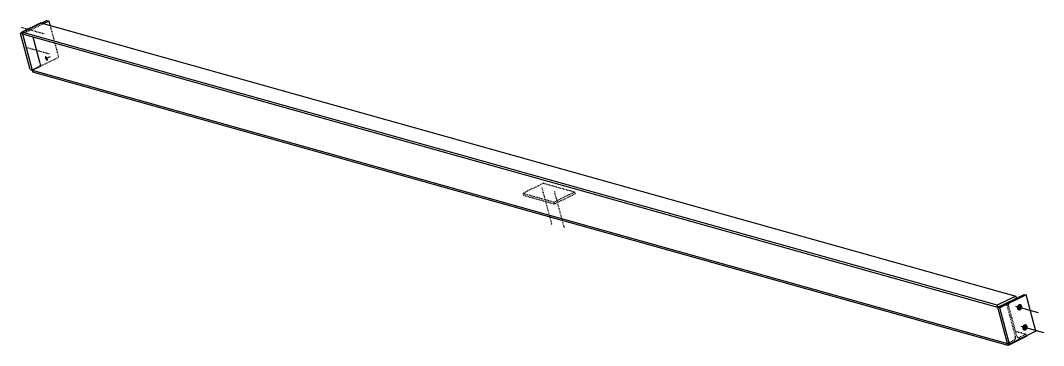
# Model space of a CAD drawing. Header units: millimetres. Extents: x -33 to 36484, y -31 to 896.
# Drawn here: x 33713 to 36484, y 17 to 896 of the extents above; entities that cross this region are included whole.
import ezdxf

# ---------------------------------------------------------------- set-up
doc = ezdxf.new("R2010")
doc.units = ezdxf.units.MM
doc.linetypes.add('DXK_LINE_DOT2', pattern=[3.9198, 1.9599, -1.9599])
doc.layers.add('STÅL', color=7, linetype='Continuous')

msp = doc.modelspace()

# ---------------------------------------------------------------- hatches: boundary and pattern name
at = {"layer": 'STÅL', "linetype": 'Continuous'}
for points in [[(33786.6, 795.1), (33787.2, 793.8), (33787.6, 792.4), (33787.9, 791.1), (33788, 790), (33787.8, 788.9), (33787.5, 788.1), (33787.1, 787.6), (33786.4, 787.3), (33785.7, 787.2), (33784.9, 787.5), (33784, 788), (33783.1, 788.8), (33782.2, 789.8), (33781.4, 790.9), (33780.7, 792.2), (33780.2, 793.6), (33779.7, 794.9), (33779.5, 796.2), (33779.4, 797.4), (33779.5, 798.4), (33779.8, 799.2), (33780.3, 799.8), (33780.9, 800.1), (33781.7, 800.1), (33782.5, 799.8), (33783.4, 799.3), (33784.3, 798.5), (33785.1, 797.5), (33785.9, 796.4)], [(36412.4, 122.3), (36413, 124), (36414, 125.6), (36415.2, 127), (36416.5, 128), (36418, 128.8), (36419.6, 129.1), (36421.1, 129.1), (36422.6, 128.7), (36423.9, 127.9), (36425.1, 126.8), (36426, 125.4), (36426.6, 123.8), (36426.9, 122), (36426.8, 120.2), (36426.5, 118.3), (36425.8, 116.5), (36424.9, 115), (36423.7, 113.6), (36422.3, 112.5), (36420.9, 111.8), (36419.3, 111.4), (36417.8, 111.5), (36416.3, 111.9), (36414.9, 112.7), (36413.8, 113.8), (36412.9, 115.2), (36412.3, 116.8), (36412, 118.6), (36412, 120.4)], [(36427, 67.8), (36427.6, 69.6), (36428.6, 71.2), (36429.7, 72.5), (36431.1, 73.6), (36432.6, 74.3), (36434.2, 74.7), (36435.7, 74.6), (36437.2, 74.2), (36438.5, 73.5), (36439.7, 72.3), (36440.5, 70.9), (36441.2, 69.3), (36441.5, 67.5), (36441.4, 65.7), (36441.1, 63.8), (36440.4, 62.1), (36439.5, 60.5), (36438.3, 59.1), (36436.9, 58.1), (36435.5, 57.3), (36433.9, 57), (36432.3, 57), (36430.9, 57.4), (36429.5, 58.2), (36428.4, 59.3), (36427.5, 60.7), (36426.9, 62.3), (36426.6, 64.1), (36426.6, 66)]]:
    msp.add_hatch(color=96, dxfattribs=at).paths.add_polyline_path(points)

# ---------------------------------------------------------------- linework, layer by layer
at = {"layer": 'STÅL', "color": 2, "linetype": 'Continuous'}
for p, q in [((33768.3, 890.2), (33717.6, 865.3)), ((33768.3, 890.2), (36409.7, 150.6)), ((33784.7, 896.5), (33770.7, 889.6)), ((33790.3, 894.9), (33776.3, 888)), ((33784.7, 896.5), (33790.3, 894.9)), ((33790.3, 894.9), (33793.5, 883.2)), ((33718, 863.7), (33713.4, 861.4)), ((33713.4, 861.4), (33719, 859.9)), ((33739.7, 763.4), (33713.4, 861.4)), ((36359, 125.7), (33717.6, 865.3)), ((33717.6, 865.3), (33719.1, 859.6)), ((33719, 859.9), (33745.3, 761.9)), ((36360.5, 120), (33719.1, 859.6)), ((33767.1, 780.1), (33748, 851.5)), ((33767.4, 777.4), (33766.7, 774.8)), ((33767.1, 780.1), (33767.4, 777.4)), ((33739.7, 763.4), (33745.3, 761.9)), ((33763.3, 771), (33745.2, 762.1)), ((33745.2, 762.1), (36386.7, 22.5)), ((33745.2, 762.1), (33746.8, 756.4)), ((36388.2, 16.8), (33746.8, 756.4)), ((33765.3, 772.5), (33763.3, 771)), ((33766.7, 774.8), (33765.3, 772.5)), ((36409.7, 150.6), (36359, 125.7)), ((36360.5, 120.3), (36431.8, 155.3)), ((36437.4, 153.7), (36366.1, 118.7)), ((36411.2, 145.2), (36409.7, 150.6)), ((36431.8, 155.3), (36437.4, 153.7)), ((36463.6, 55.7), (36437.4, 153.7)), ((36360.5, 120), (36359, 125.7)), ((36386.7, 22.2), (36360.5, 120.3)), ((36366.1, 118.7), (36360.5, 120.3)), ((36392.3, 20.7), (36366.1, 118.7)), ((36463.6, 55.7), (36392.3, 20.7)), ((36438.9, 41.7), (36388.2, 16.8)), ((36438.9, 41.7), (36438.5, 43.3)), ((36386.7, 22.5), (36388.2, 16.8)), ((36392.3, 20.7), (36386.7, 22.2))]:
    msp.add_line(p, q, dxfattribs=at)
at = {"layer": 'STÅL', "color": 7, "linetype": 'DXK_LINE_DOT2'}
for p, q in [((33770.7, 889.6), (33718, 863.7)), ((33776.3, 888), (33719, 859.9)), ((33793.5, 883.2), (33816.6, 796.9)), ((33745.3, 761.9), (33816.6, 796.9)), ((35130.2, 456), (35074.8, 428.7)), ((35130.2, 456), (35214.2, 432.5)), ((35074.8, 428.7), (35076.2, 423.3)), ((35074.8, 428.7), (35158.7, 405.2)), ((35076.2, 423.3), (35160.2, 399.8)), ((35158.7, 405.2), (35214.2, 432.5)), ((35215.6, 427), (35160.2, 399.8)), ((35214.2, 432.5), (35215.6, 427)), ((35160.2, 399.8), (35158.7, 405.2)), ((36393.2, 136), (36411.2, 144.9)), ((36411.2, 144.9), (36411.2, 145.2)), ((36378.6, 128.9), (36360.5, 120)), ((36380.9, 129.4), (36378.6, 128.9)), ((36383, 128.9), (36380.9, 129.4)), ((36384.8, 127.5), (36383, 128.9)), ((36385.8, 125.3), (36384.8, 127.5)), ((36408.6, 40.5), (36385.8, 125.3)), ((36389.8, 132.3), (36389.1, 129.6)), ((36389.1, 129.6), (36389.3, 127)), ((36412.1, 42.2), (36389.3, 127)), ((36391.2, 134.5), (36389.8, 132.3)), ((36393.2, 136), (36391.2, 134.5)), ((36408.5, 55.5), (36437.4, 47.4)), ((36404.7, 31.4), (36386.7, 22.5)), ((36404.7, 31.4), (36406.7, 32.9)), ((36406.7, 32.9), (36408.1, 35.2)), ((36408.1, 35.2), (36408.8, 37.8)), ((36408.8, 37.8), (36408.6, 40.5)), ((36412.1, 42.2), (36413.1, 40)), ((36413.1, 40), (36414.9, 38.5)), ((36414.9, 38.5), (36417, 38)), ((36417, 38), (36419.3, 38.6)), ((36437.4, 47.4), (36419.3, 38.6)), ((36438.5, 43.3), (36437.4, 47.4))]:
    msp.add_line(p, q, dxfattribs=at)
at = {"layer": 'STÅL', "color": 96, "linetype": 'DXK_LINE_DOT2'}
for p, q in [((33777.6, 860), (33716.4, 877.1)), ((33792.2, 805.5), (33731, 822.7)), ((35125.4, 443.7), (35152.3, 344.7)), ((35159, 434.3), (35185.9, 335.3))]:
    msp.add_line(p, q, dxfattribs=at)
at = {"layer": 'STÅL', "color": 96, "linetype": 'Continuous'}
for p, q in [((33793.5, 798.5), (33783.2, 793.4)), ((36408.7, 123.3), (36469.8, 106.2)), ((36423.3, 68.8), (36484.4, 51.7))]:
    msp.add_line(p, q, dxfattribs=at)

doc.saveas('drawing.dxf')
